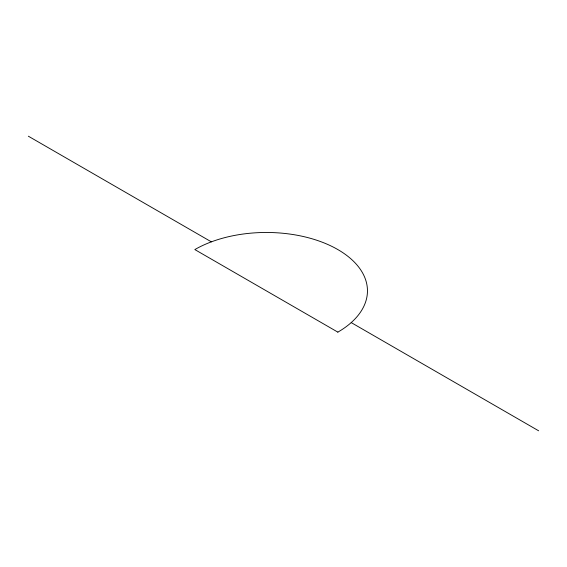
<?xml version="1.0" encoding="UTF-8"?>
<svg xmlns="http://www.w3.org/2000/svg" width="567" height="567" viewBox="0 0 567 567"><rect width="100%" height="100%" fill="white"/><g stroke="black" fill="none" stroke-linecap="round" stroke-linejoin="round"><path stroke-width="0.85" d="M28.35 136.193L211.363 241.854M351.214 322.595L538.65 430.807M337.847 332.134L194.835 249.572A101.124 58.387 0 0 1 337.847 249.572A101.124 58.387 0 0 1 337.847 332.134"/></g></svg>
